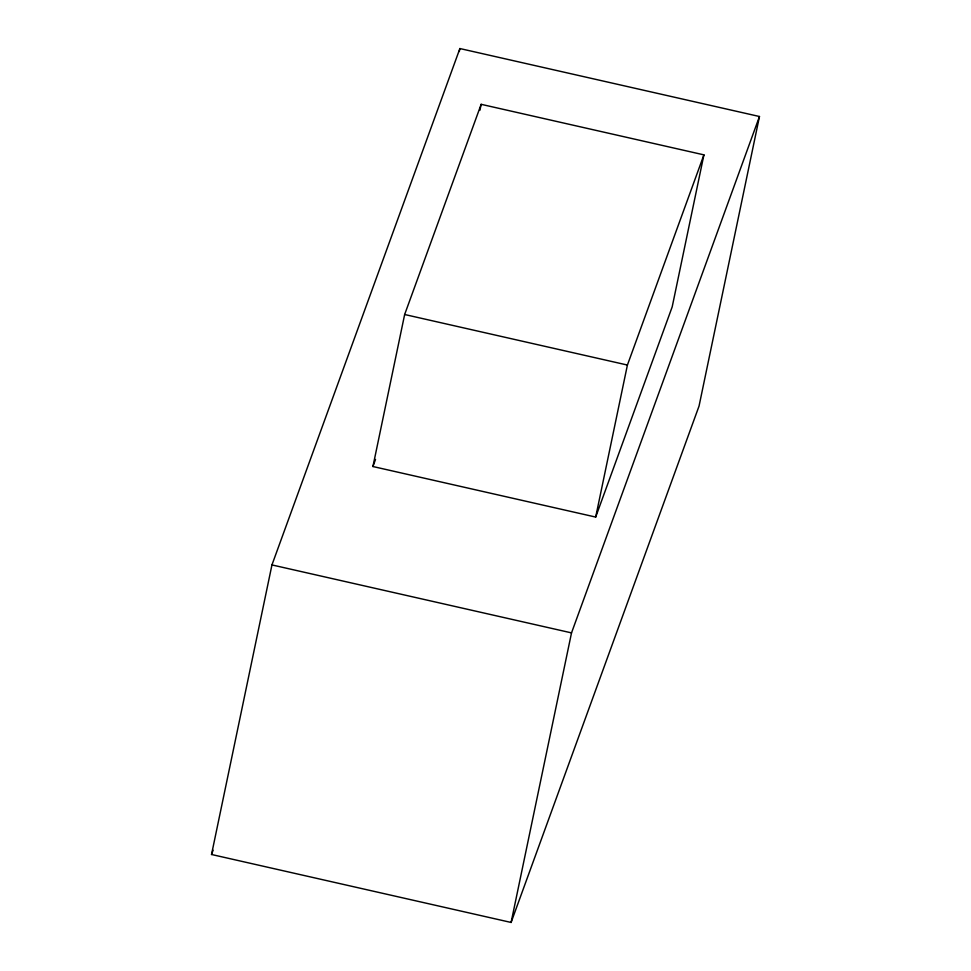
<?xml version="1.0" encoding="UTF-8"?>
<svg xmlns="http://www.w3.org/2000/svg" width="971" height="971" viewBox="0 0 971 971"><rect width="100%" height="100%" fill="white"/><g stroke="black" fill="none" stroke-linecap="round" stroke-linejoin="round"><path stroke-width="1.46" d="M211.532 854.492L271.953 564.928L459.902 48.55L759.468 116.508L699.047 406.072L511.098 922.45L211.532 854.492L213.086 850.22M459.283 51.524L459.902 48.55M372.937 466.529L404.652 314.507L481.155 104.322L703.914 154.862L672.187 306.885L595.684 517.07L372.937 466.529L375.522 459.429M479.929 110.233L481.155 104.322M511.098 922.45L571.518 632.886L759.468 116.508M595.684 517.07L627.412 365.047L703.914 154.862M404.652 314.507L627.412 365.047M271.953 564.928L571.518 632.886"/></g></svg>
